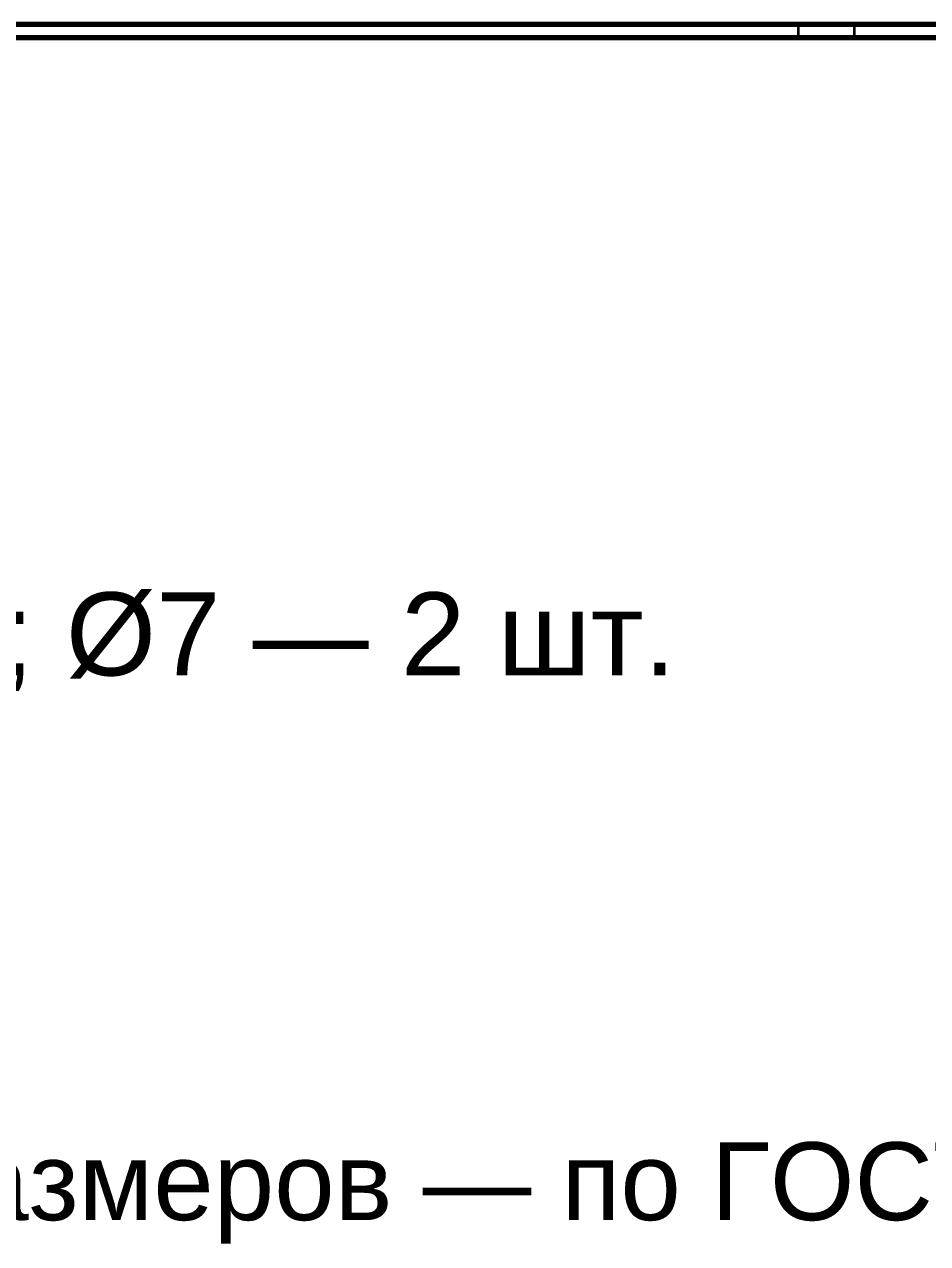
# Model space of a CAD drawing. Header units: millimetres. Extents: x 0 to 420, y 0 to 297.
# Drawn here: x 109.9 to 144.72, y 51.1 to 98.1 of the extents above; entities that cross this region are included whole.
import ezdxf

# ---------------------------------------------------------------- set-up
doc = ezdxf.new("R2010")
doc.units = ezdxf.units.MM
doc.linetypes.add('DASHED', pattern=[1.524, 1.27, -0.254])
doc.styles.add('GOST', font='Arial')

msp = doc.modelspace()

# ---------------------------------------------------------------- linework, layer by layer
at = {"color": 1, "lineweight": 70}
for p, q in [((365.094, 98.1), (65, 98.1)), ((65, 97.6), (365.094, 97.6))]:
    msp.add_line(p, q, dxfattribs=at)
at = {"color": 5, "linetype": 'DASHED', "lineweight": 35}
for p, q in [((139.747, 98.1), (65, 98.1)), ((110.533, 98.1), (110.527, 98.1)), ((110.527, 98.1), (110.528, 98.1)), ((110.528, 98.1), (110.533, 98.1)), ((110.554, 98.1), (110.533, 98.1)), ((110.533, 98.1), (110.541, 98.1)), ((110.541, 98.1), (110.552, 98.1)), ((110.552, 98.1), (110.567, 98.1)), ((110.587, 98.1), (110.554, 98.1)), ((110.567, 98.1), (110.584, 98.1)), ((110.584, 98.1), (110.604, 98.1)), ((110.633, 98.1), (110.587, 98.1)), ((110.604, 98.1), (110.627, 98.1)), ((110.627, 98.1), (110.653, 98.1)), ((110.689, 98.1), (110.633, 98.1)), ((110.653, 98.1), (110.682, 98.1)), ((110.682, 98.1), (110.712, 98.1)), ((110.756, 98.1), (110.689, 98.1)), ((110.712, 98.1), (110.746, 98.1)), ((110.746, 98.1), (110.781, 98.1)), ((110.831, 98.1), (110.756, 98.1)), ((110.781, 98.1), (110.818, 98.1)), ((110.818, 98.1), (111.846, 98.1)), ((110.913, 98.1), (110.831, 98.1)), ((111, 98.1), (110.913, 98.1)), ((111.089, 98.1), (111, 98.1)), ((111.18, 98.1), (111.089, 98.1)), ((111.269, 98.1), (111.18, 98.1)), ((111.355, 98.1), (111.269, 98.1)), ((111.436, 98.1), (111.355, 98.1)), ((112.464, 98.1), (111.436, 98.1)), ((111.846, 98.1), (111.927, 98.1)), ((111.927, 98.1), (112.013, 98.1)), ((112.013, 98.1), (112.102, 98.1)), ((112.102, 98.1), (112.193, 98.1)), ((112.193, 98.1), (112.282, 98.1)), ((112.282, 98.1), (112.369, 98.1)), ((112.369, 98.1), (112.451, 98.1)), ((112.451, 98.1), (112.526, 98.1)), ((112.501, 98.1), (112.464, 98.1)), ((112.536, 98.1), (112.501, 98.1)), ((112.526, 98.1), (112.592, 98.1)), ((112.569, 98.1), (112.536, 98.1)), ((112.6, 98.1), (112.569, 98.1)), ((112.592, 98.1), (112.649, 98.1)), ((112.628, 98.1), (112.6, 98.1)), ((112.654, 98.1), (112.628, 98.1)), ((112.649, 98.1), (112.695, 98.1)), ((112.677, 98.1), (112.654, 98.1)), ((112.698, 98.1), (112.677, 98.1)), ((112.695, 98.1), (112.728, 98.1)), ((112.715, 98.1), (112.698, 98.1)), ((112.729, 98.1), (112.715, 98.1)), ((112.728, 98.1), (112.748, 98.1)), ((112.741, 98.1), (112.729, 98.1)), ((112.749, 98.1), (112.741, 98.1)), ((112.748, 98.1), (112.755, 98.1)), ((112.754, 98.1), (112.749, 98.1)), ((112.755, 98.1), (112.754, 98.1)), ((117.229, 98.1), (117.222, 98.1)), ((117.222, 98.1), (117.224, 98.1)), ((117.224, 98.1), (117.229, 98.1)), ((117.249, 98.1), (117.229, 98.1)), ((117.229, 98.1), (117.237, 98.1)), ((117.237, 98.1), (117.248, 98.1)), ((117.248, 98.1), (117.262, 98.1)), ((117.282, 98.1), (117.249, 98.1)), ((117.262, 98.1), (117.28, 98.1)), ((117.28, 98.1), (117.3, 98.1)), ((117.328, 98.1), (117.282, 98.1)), ((117.3, 98.1), (117.323, 98.1)), ((117.323, 98.1), (117.349, 98.1)), ((117.385, 98.1), (117.328, 98.1)), ((117.349, 98.1), (117.377, 98.1)), ((117.377, 98.1), (117.408, 98.1)), ((117.451, 98.1), (117.385, 98.1)), ((117.408, 98.1), (117.441, 98.1)), ((117.441, 98.1), (117.476, 98.1)), ((117.527, 98.1), (117.451, 98.1)), ((117.476, 98.1), (117.513, 98.1)), ((117.513, 98.1), (118.542, 98.1)), ((117.608, 98.1), (117.527, 98.1)), ((117.695, 98.1), (117.608, 98.1)), ((117.785, 98.1), (117.695, 98.1)), ((117.875, 98.1), (117.785, 98.1)), ((117.964, 98.1), (117.875, 98.1)), ((118.05, 98.1), (117.964, 98.1)), ((118.131, 98.1), (118.05, 98.1)), ((119.16, 98.1), (118.131, 98.1)), ((118.542, 98.1), (118.622, 98.1)), ((118.622, 98.1), (118.708, 98.1)), ((118.708, 98.1), (118.798, 98.1)), ((118.798, 98.1), (118.888, 98.1)), ((118.888, 98.1), (118.978, 98.1)), ((118.978, 98.1), (119.064, 98.1)), ((119.064, 98.1), (119.146, 98.1)), ((119.146, 98.1), (119.221, 98.1)), ((119.197, 98.1), (119.16, 98.1)), ((119.232, 98.1), (119.197, 98.1)), ((119.221, 98.1), (119.288, 98.1)), ((119.265, 98.1), (119.232, 98.1)), ((119.296, 98.1), (119.265, 98.1)), ((119.288, 98.1), (119.345, 98.1)), ((119.324, 98.1), (119.296, 98.1)), ((119.35, 98.1), (119.324, 98.1)), ((119.345, 98.1), (119.39, 98.1)), ((119.373, 98.1), (119.35, 98.1)), ((119.393, 98.1), (119.373, 98.1)), ((119.39, 98.1), (119.424, 98.1)), ((119.411, 98.1), (119.393, 98.1)), ((119.425, 98.1), (119.411, 98.1)), ((119.424, 98.1), (119.444, 98.1)), ((119.436, 98.1), (119.425, 98.1)), ((119.444, 98.1), (119.436, 98.1)), ((119.444, 98.1), (119.451, 98.1)), ((119.449, 98.1), (119.444, 98.1)), ((119.451, 98.1), (119.449, 98.1)), ((123.924, 98.1), (123.918, 98.1)), ((123.918, 98.1), (123.919, 98.1)), ((123.919, 98.1), (123.924, 98.1)), ((123.945, 98.1), (123.924, 98.1)), ((123.924, 98.1), (123.932, 98.1)), ((123.932, 98.1), (123.943, 98.1)), ((123.943, 98.1), (123.958, 98.1)), ((123.978, 98.1), (123.945, 98.1)), ((123.958, 98.1), (123.975, 98.1)), ((123.975, 98.1), (123.995, 98.1)), ((124.024, 98.1), (123.978, 98.1)), ((123.995, 98.1), (124.018, 98.1)), ((124.018, 98.1), (124.044, 98.1)), ((124.08, 98.1), (124.024, 98.1)), ((124.044, 98.1), (124.073, 98.1)), ((124.073, 98.1), (124.103, 98.1)), ((124.147, 98.1), (124.08, 98.1)), ((124.103, 98.1), (124.136, 98.1)), ((124.136, 98.1), (124.172, 98.1)), ((124.222, 98.1), (124.147, 98.1)), ((124.172, 98.1), (124.209, 98.1)), ((124.209, 98.1), (125.237, 98.1)), ((124.304, 98.1), (124.222, 98.1)), ((124.391, 98.1), (124.304, 98.1)), ((124.48, 98.1), (124.391, 98.1)), ((124.571, 98.1), (124.48, 98.1)), ((124.66, 98.1), (124.571, 98.1)), ((124.746, 98.1), (124.66, 98.1)), ((124.827, 98.1), (124.746, 98.1)), ((125.855, 98.1), (124.827, 98.1)), ((125.237, 98.1), (125.318, 98.1)), ((125.318, 98.1), (125.404, 98.1)), ((125.404, 98.1), (125.493, 98.1)), ((125.493, 98.1), (125.584, 98.1)), ((125.584, 98.1), (125.673, 98.1)), ((125.673, 98.1), (125.76, 98.1)), ((125.76, 98.1), (125.842, 98.1)), ((125.842, 98.1), (125.917, 98.1)), ((125.892, 98.1), (125.855, 98.1)), ((125.927, 98.1), (125.892, 98.1)), ((125.917, 98.1), (125.983, 98.1)), ((125.96, 98.1), (125.927, 98.1)), ((125.991, 98.1), (125.96, 98.1)), ((125.983, 98.1), (126.04, 98.1)), ((126.019, 98.1), (125.991, 98.1)), ((126.045, 98.1), (126.019, 98.1)), ((126.04, 98.1), (126.086, 98.1)), ((126.068, 98.1), (126.045, 98.1)), ((126.089, 98.1), (126.068, 98.1)), ((126.086, 98.1), (126.119, 98.1)), ((126.106, 98.1), (126.089, 98.1)), ((126.12, 98.1), (126.106, 98.1)), ((126.119, 98.1), (126.139, 98.1)), ((126.132, 98.1), (126.12, 98.1)), ((126.14, 98.1), (126.132, 98.1)), ((126.139, 98.1), (126.146, 98.1)), ((126.145, 98.1), (126.14, 98.1)), ((126.146, 98.1), (126.145, 98.1)), ((132.68, 98.1), (132.673, 98.1)), ((132.673, 98.1), (132.675, 98.1)), ((132.675, 98.1), (132.68, 98.1)), ((132.7, 98.1), (132.68, 98.1)), ((132.68, 98.1), (132.688, 98.1)), ((132.688, 98.1), (132.699, 98.1)), ((132.699, 98.1), (132.713, 98.1)), ((132.734, 98.1), (132.7, 98.1)), ((132.713, 98.1), (132.731, 98.1)), ((132.731, 98.1), (132.751, 98.1)), ((132.779, 98.1), (132.734, 98.1)), ((132.751, 98.1), (132.774, 98.1)), ((132.774, 98.1), (132.8, 98.1)), ((132.836, 98.1), (132.779, 98.1)), ((132.8, 98.1), (132.828, 98.1)), ((132.828, 98.1), (132.859, 98.1)), ((132.903, 98.1), (132.836, 98.1)), ((132.859, 98.1), (132.892, 98.1)), ((132.892, 98.1), (132.927, 98.1)), ((132.978, 98.1), (132.903, 98.1)), ((132.927, 98.1), (132.964, 98.1)), ((132.964, 98.1), (133.993, 98.1)), ((133.06, 98.1), (132.978, 98.1)), ((133.146, 98.1), (133.06, 98.1)), ((133.236, 98.1), (133.146, 98.1)), ((133.326, 98.1), (133.236, 98.1)), ((133.415, 98.1), (133.326, 98.1)), ((133.501, 98.1), (133.415, 98.1)), ((133.582, 98.1), (133.501, 98.1)), ((134.611, 98.1), (133.582, 98.1)), ((133.993, 98.1), (134.074, 98.1)), ((134.074, 98.1), (134.16, 98.1)), ((134.16, 98.1), (134.249, 98.1)), ((134.249, 98.1), (134.339, 98.1)), ((134.339, 98.1), (134.429, 98.1)), ((134.429, 98.1), (134.515, 98.1)), ((134.515, 98.1), (134.597, 98.1)), ((134.597, 98.1), (134.672, 98.1)), ((134.648, 98.1), (134.611, 98.1)), ((134.683, 98.1), (134.648, 98.1)), ((134.672, 98.1), (134.739, 98.1)), ((134.716, 98.1), (134.683, 98.1)), ((134.747, 98.1), (134.716, 98.1)), ((134.739, 98.1), (134.796, 98.1)), ((134.775, 98.1), (134.747, 98.1)), ((134.801, 98.1), (134.775, 98.1)), ((134.796, 98.1), (134.841, 98.1)), ((134.824, 98.1), (134.801, 98.1)), ((134.844, 98.1), (134.824, 98.1)), ((134.841, 98.1), (134.875, 98.1)), ((134.862, 98.1), (134.844, 98.1)), ((134.876, 98.1), (134.862, 98.1)), ((134.875, 98.1), (134.895, 98.1)), ((134.887, 98.1), (134.876, 98.1)), ((134.895, 98.1), (134.887, 98.1)), ((134.895, 98.1), (134.902, 98.1)), ((134.9, 98.1), (134.895, 98.1)), ((134.902, 98.1), (134.9, 98.1)), ((139.376, 98.1), (139.369, 98.1)), ((139.369, 98.1), (139.37, 98.1)), ((139.37, 98.1), (139.375, 98.1)), ((139.375, 98.1), (139.383, 98.1)), ((139.396, 98.1), (139.376, 98.1)), ((139.383, 98.1), (139.394, 98.1)), ((139.394, 98.1), (139.409, 98.1)), ((139.429, 98.1), (139.396, 98.1)), ((139.409, 98.1), (139.426, 98.1)), ((139.426, 98.1), (139.446, 98.1)), ((139.475, 98.1), (139.429, 98.1)), ((139.446, 98.1), (139.47, 98.1)), ((139.47, 98.1), (139.495, 98.1)), ((139.531, 98.1), (139.475, 98.1)), ((139.495, 98.1), (139.524, 98.1)), ((139.524, 98.1), (139.555, 98.1)), ((139.598, 98.1), (139.531, 98.1)), ((139.555, 98.1), (139.588, 98.1)), ((139.588, 98.1), (139.623, 98.1)), ((139.673, 98.1), (139.598, 98.1)), ((139.623, 98.1), (139.66, 98.1)), ((139.66, 98.1), (140.688, 98.1)), ((139.755, 98.1), (139.673, 98.1)), ((157.547, 98.1), (139.747, 98.1)), ((139.747, 97.6), (139.747, 98.1)), ((139.747, 97.6), (139.747, 98.1)), ((139.842, 98.1), (139.755, 98.1)), ((139.931, 98.1), (139.842, 98.1)), ((140.022, 98.1), (139.931, 98.1)), ((140.111, 98.1), (140.022, 98.1)), ((140.197, 98.1), (140.111, 98.1)), ((140.278, 98.1), (140.197, 98.1)), ((141.306, 98.1), (140.278, 98.1)), ((140.688, 98.1), (140.769, 98.1)), ((140.769, 98.1), (140.855, 98.1)), ((140.855, 98.1), (140.944, 98.1)), ((140.944, 98.1), (141.035, 98.1)), ((141.035, 98.1), (141.124, 98.1)), ((141.124, 98.1), (141.211, 98.1)), ((141.211, 98.1), (141.293, 98.1)), ((141.293, 98.1), (141.368, 98.1)), ((141.343, 98.1), (141.306, 98.1)), ((141.378, 98.1), (141.343, 98.1)), ((141.368, 98.1), (141.435, 98.1)), ((141.411, 98.1), (141.378, 98.1)), ((141.442, 98.1), (141.411, 98.1)), ((141.435, 98.1), (141.491, 98.1)), ((141.471, 98.1), (141.442, 98.1)), ((141.496, 98.1), (141.471, 98.1)), ((141.491, 98.1), (141.537, 98.1)), ((141.52, 98.1), (141.496, 98.1)), ((141.54, 98.1), (141.52, 98.1)), ((141.537, 98.1), (141.57, 98.1)), ((141.557, 98.1), (141.54, 98.1)), ((141.551, 98.1), (141.547, 98.1)), ((141.547, 98.1), (141.551, 98.1)), ((141.562, 98.1), (141.551, 98.1)), ((141.551, 98.1), (141.562, 98.1)), ((141.572, 98.1), (141.557, 98.1)), ((141.581, 98.1), (141.562, 98.1)), ((141.562, 98.1), (141.581, 98.1)), ((141.57, 98.1), (141.59, 98.1)), ((141.583, 98.1), (141.572, 98.1)), ((141.606, 98.1), (141.581, 98.1)), ((141.581, 98.1), (141.606, 98.1)), ((141.591, 98.1), (141.583, 98.1)), ((141.59, 98.1), (141.597, 98.1)), ((141.596, 98.1), (141.591, 98.1)), ((141.597, 98.1), (141.596, 98.1)), ((141.639, 98.1), (141.606, 98.1)), ((141.606, 98.1), (141.639, 98.1)), ((141.678, 98.1), (141.639, 98.1)), ((141.639, 98.1), (141.678, 98.1)), ((141.723, 98.1), (141.678, 98.1)), ((141.678, 98.1), (141.723, 98.1)), ((141.773, 98.1), (141.723, 98.1)), ((141.723, 98.1), (141.773, 98.1)), ((141.828, 98.1), (141.773, 98.1)), ((141.773, 98.1), (141.828, 98.1)), ((141.887, 98.1), (141.828, 98.1)), ((141.828, 98.1), (141.887, 98.1)), ((141.949, 98.1), (141.887, 98.1)), ((141.887, 98.1), (141.949, 98.1)), ((141.897, 98.1), (141.897, 97.6)), ((141.897, 98.1), (141.913, 98.1)), ((141.913, 98.1), (141.897, 98.1)), ((141.897, 98.1), (141.897, 97.6)), ((141.897, 98.1), (141.913, 98.1)), ((141.913, 98.1), (141.897, 98.1)), ((141.897, 98.1), (141.897, 97.6)), ((141.897, 98.1), (141.913, 98.1)), ((141.913, 98.1), (141.897, 98.1)), ((141.897, 98.1), (141.897, 97.6)), ((141.897, 98.1), (141.913, 98.1)), ((141.913, 98.1), (141.897, 98.1)), ((141.897, 98.1), (141.897, 97.6)), ((141.897, 98.1), (141.913, 98.1)), ((141.913, 98.1), (141.897, 98.1)), ((141.897, 98.1), (141.897, 97.6)), ((141.897, 98.1), (141.913, 98.1)), ((141.913, 98.1), (141.897, 98.1)), ((141.913, 98.1), (141.961, 98.1)), ((141.961, 98.1), (141.913, 98.1)), ((141.913, 98.1), (141.961, 98.1)), ((141.961, 98.1), (141.913, 98.1)), ((141.913, 98.1), (141.961, 98.1)), ((141.961, 98.1), (141.913, 98.1)), ((141.913, 98.1), (141.961, 98.1)), ((141.961, 98.1), (141.913, 98.1)), ((141.913, 98.1), (141.961, 98.1)), ((141.961, 98.1), (141.913, 98.1)), ((141.913, 98.1), (141.961, 98.1)), ((141.961, 98.1), (141.913, 98.1)), ((142.014, 98.1), (141.949, 98.1)), ((141.949, 98.1), (142.014, 98.1)), ((141.961, 98.1), (142.039, 98.1)), ((142.039, 98.1), (141.961, 98.1)), ((141.961, 98.1), (142.039, 98.1)), ((142.039, 98.1), (141.961, 98.1)), ((141.961, 98.1), (142.039, 98.1)), ((142.039, 98.1), (141.961, 98.1)), ((141.961, 98.1), (142.039, 98.1)), ((142.039, 98.1), (141.961, 98.1)), ((141.961, 98.1), (142.039, 98.1)), ((142.039, 98.1), (141.961, 98.1)), ((141.961, 98.1), (142.039, 98.1)), ((142.039, 98.1), (141.961, 98.1)), ((142.08, 98.1), (142.014, 98.1)), ((142.014, 98.1), (142.08, 98.1)), ((142.039, 98.1), (142.142, 98.1)), ((142.142, 98.1), (142.039, 98.1)), ((142.039, 98.1), (142.142, 98.1)), ((142.142, 98.1), (142.039, 98.1)), ((142.039, 98.1), (142.142, 98.1)), ((142.142, 98.1), (142.039, 98.1)), ((142.039, 98.1), (142.142, 98.1)), ((142.142, 98.1), (142.039, 98.1)), ((142.039, 98.1), (142.142, 98.1)), ((142.142, 98.1), (142.039, 98.1)), ((142.039, 98.1), (142.142, 98.1)), ((142.142, 98.1), (142.039, 98.1)), ((142.147, 98.1), (142.08, 98.1)), ((142.08, 98.1), (142.147, 98.1)), ((142.142, 98.1), (142.265, 98.1)), ((142.265, 98.1), (142.142, 98.1)), ((142.142, 98.1), (142.265, 98.1)), ((142.265, 98.1), (142.142, 98.1)), ((142.142, 98.1), (142.265, 98.1)), ((142.265, 98.1), (142.142, 98.1)), ((142.142, 98.1), (142.265, 98.1)), ((142.265, 98.1), (142.142, 98.1)), ((142.142, 98.1), (142.265, 98.1)), ((142.265, 98.1), (142.142, 98.1)), ((142.142, 98.1), (142.265, 98.1)), ((142.265, 98.1), (142.142, 98.1)), ((142.147, 98.1), (143.347, 98.1)), ((143.347, 98.1), (142.147, 98.1)), ((142.265, 98.1), (142.402, 98.1)), ((142.402, 98.1), (142.265, 98.1)), ((142.265, 98.1), (142.402, 98.1)), ((142.402, 98.1), (142.265, 98.1)), ((142.265, 98.1), (142.402, 98.1)), ((142.402, 98.1), (142.265, 98.1)), ((142.265, 98.1), (142.402, 98.1)), ((142.402, 98.1), (142.265, 98.1)), ((142.265, 98.1), (142.402, 98.1)), ((142.402, 98.1), (142.265, 98.1)), ((142.265, 98.1), (142.402, 98.1)), ((142.402, 98.1), (142.265, 98.1)), ((142.402, 98.1), (142.547, 98.1)), ((142.547, 98.1), (142.402, 98.1)), ((142.402, 98.1), (142.547, 98.1)), ((142.547, 98.1), (142.402, 98.1)), ((142.402, 98.1), (142.547, 98.1)), ((142.547, 98.1), (142.402, 98.1)), ((142.402, 98.1), (142.547, 98.1)), ((142.547, 98.1), (142.402, 98.1)), ((142.402, 98.1), (142.547, 98.1)), ((142.547, 98.1), (142.402, 98.1)), ((142.402, 98.1), (142.547, 98.1)), ((142.547, 98.1), (142.402, 98.1)), ((142.547, 98.1), (142.692, 98.1)), ((142.692, 98.1), (142.547, 98.1)), ((142.547, 98.1), (142.692, 98.1)), ((142.692, 98.1), (142.547, 98.1)), ((142.547, 98.1), (142.692, 98.1)), ((142.692, 98.1), (142.547, 98.1)), ((142.547, 98.1), (142.692, 98.1)), ((142.692, 98.1), (142.547, 98.1)), ((142.547, 98.1), (142.692, 98.1)), ((142.692, 98.1), (142.547, 98.1)), ((142.547, 98.1), (142.692, 98.1)), ((142.692, 98.1), (142.547, 98.1)), ((142.692, 98.1), (142.829, 98.1)), ((142.829, 98.1), (142.692, 98.1)), ((142.692, 98.1), (142.829, 98.1)), ((142.829, 98.1), (142.692, 98.1)), ((142.692, 98.1), (142.829, 98.1)), ((142.829, 98.1), (142.692, 98.1)), ((142.692, 98.1), (142.829, 98.1)), ((142.829, 98.1), (142.692, 98.1)), ((142.692, 98.1), (142.829, 98.1)), ((142.829, 98.1), (142.692, 98.1)), ((142.692, 98.1), (142.829, 98.1)), ((142.829, 98.1), (142.692, 98.1)), ((142.829, 98.1), (142.952, 98.1)), ((142.952, 98.1), (142.829, 98.1)), ((142.829, 98.1), (142.952, 98.1)), ((142.952, 98.1), (142.829, 98.1)), ((142.829, 98.1), (142.952, 98.1)), ((142.952, 98.1), (142.829, 98.1)), ((142.829, 98.1), (142.952, 98.1)), ((142.952, 98.1), (142.829, 98.1)), ((142.829, 98.1), (142.952, 98.1)), ((142.952, 98.1), (142.829, 98.1)), ((142.829, 98.1), (142.952, 98.1)), ((142.952, 98.1), (142.829, 98.1)), ((142.952, 98.1), (143.055, 98.1)), ((143.055, 98.1), (142.952, 98.1)), ((142.952, 98.1), (143.055, 98.1)), ((143.055, 98.1), (142.952, 98.1)), ((142.952, 98.1), (143.055, 98.1)), ((143.055, 98.1), (142.952, 98.1)), ((142.952, 98.1), (143.055, 98.1)), ((143.055, 98.1), (142.952, 98.1)), ((142.952, 98.1), (143.055, 98.1)), ((143.055, 98.1), (142.952, 98.1)), ((142.952, 98.1), (143.055, 98.1)), ((143.055, 98.1), (142.952, 98.1)), ((143.055, 98.1), (143.133, 98.1)), ((143.133, 98.1), (143.055, 98.1)), ((143.055, 98.1), (143.133, 98.1)), ((143.133, 98.1), (143.055, 98.1)), ((143.055, 98.1), (143.133, 98.1)), ((143.133, 98.1), (143.055, 98.1)), ((143.055, 98.1), (143.133, 98.1)), ((143.133, 98.1), (143.055, 98.1)), ((143.055, 98.1), (143.133, 98.1)), ((143.133, 98.1), (143.055, 98.1)), ((143.055, 98.1), (143.133, 98.1)), ((143.133, 98.1), (143.055, 98.1)), ((143.133, 98.1), (143.181, 98.1)), ((143.181, 98.1), (143.133, 98.1)), ((143.133, 98.1), (143.181, 98.1)), ((143.181, 98.1), (143.133, 98.1)), ((143.133, 98.1), (143.181, 98.1)), ((143.181, 98.1), (143.133, 98.1)), ((143.133, 98.1), (143.181, 98.1)), ((143.181, 98.1), (143.133, 98.1)), ((143.133, 98.1), (143.181, 98.1)), ((143.181, 98.1), (143.133, 98.1)), ((143.133, 98.1), (143.181, 98.1)), ((143.181, 98.1), (143.133, 98.1)), ((143.181, 98.1), (143.197, 98.1)), ((143.197, 98.1), (143.181, 98.1)), ((143.181, 98.1), (143.197, 98.1)), ((143.197, 98.1), (143.181, 98.1)), ((143.181, 98.1), (143.197, 98.1)), ((143.197, 98.1), (143.181, 98.1)), ((143.181, 98.1), (143.197, 98.1)), ((143.197, 98.1), (143.181, 98.1)), ((143.181, 98.1), (143.197, 98.1)), ((143.197, 98.1), (143.181, 98.1)), ((143.181, 98.1), (143.197, 98.1)), ((143.197, 98.1), (143.181, 98.1)), ((143.347, 98.1), (143.414, 98.1)), ((143.414, 98.1), (143.347, 98.1)), ((143.414, 98.1), (143.481, 98.1)), ((143.481, 98.1), (143.414, 98.1)), ((143.481, 98.1), (143.545, 98.1)), ((143.545, 98.1), (143.481, 98.1)), ((143.545, 98.1), (143.607, 98.1)), ((143.607, 98.1), (143.545, 98.1)), ((143.607, 98.1), (143.666, 98.1)), ((143.666, 98.1), (143.607, 98.1)), ((143.666, 98.1), (143.721, 98.1)), ((143.721, 98.1), (143.666, 98.1)), ((143.721, 98.1), (143.771, 98.1)), ((143.771, 98.1), (143.721, 98.1)), ((143.771, 98.1), (143.816, 98.1)), ((143.816, 98.1), (143.771, 98.1)), ((143.816, 98.1), (143.855, 98.1)), ((143.855, 98.1), (143.816, 98.1)), ((143.855, 98.1), (143.888, 98.1)), ((143.888, 98.1), (143.855, 98.1)), ((143.888, 98.1), (143.913, 98.1)), ((143.913, 98.1), (143.888, 98.1)), ((143.913, 98.1), (143.932, 98.1)), ((143.932, 98.1), (143.913, 98.1)), ((143.932, 98.1), (143.943, 98.1)), ((143.943, 98.1), (143.932, 98.1)), ((143.943, 98.1), (143.947, 98.1)), ((143.947, 98.1), (143.943, 98.1)), ((139.747, 97.6), (65, 97.6)), ((110.528, 97.6), (110.527, 97.6)), ((110.527, 97.6), (110.533, 97.6)), ((110.533, 97.6), (110.528, 97.6)), ((110.541, 97.6), (110.533, 97.6)), ((110.533, 97.6), (110.554, 97.6)), ((110.552, 97.6), (110.541, 97.6)), ((110.567, 97.6), (110.552, 97.6)), ((110.554, 97.6), (110.587, 97.6)), ((110.584, 97.6), (110.567, 97.6)), ((110.604, 97.6), (110.584, 97.6)), ((110.587, 97.6), (110.633, 97.6)), ((110.627, 97.6), (110.604, 97.6)), ((110.653, 97.6), (110.627, 97.6)), ((110.633, 97.6), (110.689, 97.6)), ((110.682, 97.6), (110.653, 97.6)), ((110.712, 97.6), (110.682, 97.6)), ((110.689, 97.6), (110.756, 97.6)), ((110.746, 97.6), (110.712, 97.6)), ((110.781, 97.6), (110.746, 97.6)), ((110.756, 97.6), (110.831, 97.6)), ((110.818, 97.6), (110.781, 97.6)), ((111.846, 97.6), (110.818, 97.6)), ((110.831, 97.6), (110.913, 97.6)), ((110.913, 97.6), (111, 97.6)), ((111, 97.6), (111.089, 97.6)), ((111.089, 97.6), (111.18, 97.6)), ((111.18, 97.6), (111.269, 97.6)), ((111.269, 97.6), (111.355, 97.6)), ((111.355, 97.6), (111.436, 97.6)), ((111.436, 97.6), (112.464, 97.6)), ((111.927, 97.6), (111.846, 97.6)), ((112.013, 97.6), (111.927, 97.6)), ((112.102, 97.6), (112.013, 97.6)), ((112.193, 97.6), (112.102, 97.6)), ((112.282, 97.6), (112.193, 97.6)), ((112.369, 97.6), (112.282, 97.6)), ((112.451, 97.6), (112.369, 97.6)), ((112.526, 97.6), (112.451, 97.6)), ((112.464, 97.6), (112.501, 97.6)), ((112.501, 97.6), (112.536, 97.6)), ((112.592, 97.6), (112.526, 97.6)), ((112.536, 97.6), (112.569, 97.6)), ((112.569, 97.6), (112.6, 97.6)), ((112.649, 97.6), (112.592, 97.6)), ((112.6, 97.6), (112.628, 97.6)), ((112.628, 97.6), (112.654, 97.6)), ((112.695, 97.6), (112.649, 97.6)), ((112.654, 97.6), (112.677, 97.6)), ((112.677, 97.6), (112.698, 97.6)), ((112.728, 97.6), (112.695, 97.6)), ((112.698, 97.6), (112.715, 97.6)), ((112.715, 97.6), (112.729, 97.6)), ((112.748, 97.6), (112.728, 97.6)), ((112.729, 97.6), (112.741, 97.6)), ((112.741, 97.6), (112.749, 97.6)), ((112.755, 97.6), (112.748, 97.6)), ((112.749, 97.6), (112.754, 97.6)), ((112.754, 97.6), (112.755, 97.6)), ((117.224, 97.6), (117.222, 97.6)), ((117.222, 97.6), (117.229, 97.6)), ((117.229, 97.6), (117.224, 97.6)), ((117.237, 97.6), (117.229, 97.6)), ((117.229, 97.6), (117.249, 97.6)), ((117.248, 97.6), (117.237, 97.6)), ((117.262, 97.6), (117.248, 97.6)), ((117.249, 97.6), (117.282, 97.6)), ((117.28, 97.6), (117.262, 97.6)), ((117.3, 97.6), (117.28, 97.6)), ((117.282, 97.6), (117.328, 97.6)), ((117.323, 97.6), (117.3, 97.6)), ((117.349, 97.6), (117.323, 97.6)), ((117.328, 97.6), (117.385, 97.6)), ((117.377, 97.6), (117.349, 97.6)), ((117.408, 97.6), (117.377, 97.6)), ((117.385, 97.6), (117.451, 97.6)), ((117.441, 97.6), (117.408, 97.6)), ((117.476, 97.6), (117.441, 97.6)), ((117.451, 97.6), (117.527, 97.6)), ((117.513, 97.6), (117.476, 97.6)), ((118.542, 97.6), (117.513, 97.6)), ((117.527, 97.6), (117.608, 97.6)), ((117.608, 97.6), (117.695, 97.6)), ((117.695, 97.6), (117.785, 97.6)), ((117.785, 97.6), (117.875, 97.6)), ((117.875, 97.6), (117.964, 97.6)), ((117.964, 97.6), (118.05, 97.6)), ((118.05, 97.6), (118.131, 97.6)), ((118.131, 97.6), (119.16, 97.6)), ((118.622, 97.6), (118.542, 97.6)), ((118.708, 97.6), (118.622, 97.6)), ((118.798, 97.6), (118.708, 97.6)), ((118.888, 97.6), (118.798, 97.6)), ((118.978, 97.6), (118.888, 97.6)), ((119.064, 97.6), (118.978, 97.6)), ((119.146, 97.6), (119.064, 97.6)), ((119.221, 97.6), (119.146, 97.6)), ((119.16, 97.6), (119.197, 97.6)), ((119.197, 97.6), (119.232, 97.6)), ((119.288, 97.6), (119.221, 97.6)), ((119.232, 97.6), (119.265, 97.6)), ((119.265, 97.6), (119.296, 97.6)), ((119.345, 97.6), (119.288, 97.6)), ((119.296, 97.6), (119.324, 97.6)), ((119.324, 97.6), (119.35, 97.6)), ((119.39, 97.6), (119.345, 97.6)), ((119.35, 97.6), (119.373, 97.6)), ((119.373, 97.6), (119.393, 97.6)), ((119.424, 97.6), (119.39, 97.6)), ((119.393, 97.6), (119.411, 97.6)), ((119.411, 97.6), (119.425, 97.6)), ((119.444, 97.6), (119.424, 97.6)), ((119.425, 97.6), (119.436, 97.6)), ((119.436, 97.6), (119.444, 97.6)), ((119.444, 97.6), (119.449, 97.6)), ((119.451, 97.6), (119.444, 97.6)), ((119.449, 97.6), (119.451, 97.6)), ((123.919, 97.6), (123.918, 97.6)), ((123.918, 97.6), (123.924, 97.6)), ((123.924, 97.6), (123.919, 97.6)), ((123.932, 97.6), (123.924, 97.6)), ((123.924, 97.6), (123.945, 97.6)), ((123.943, 97.6), (123.932, 97.6)), ((123.958, 97.6), (123.943, 97.6)), ((123.945, 97.6), (123.978, 97.6)), ((123.975, 97.6), (123.958, 97.6)), ((123.995, 97.6), (123.975, 97.6)), ((123.978, 97.6), (124.024, 97.6)), ((124.018, 97.6), (123.995, 97.6)), ((124.044, 97.6), (124.018, 97.6)), ((124.024, 97.6), (124.08, 97.6)), ((124.073, 97.6), (124.044, 97.6)), ((124.103, 97.6), (124.073, 97.6)), ((124.08, 97.6), (124.147, 97.6)), ((124.136, 97.6), (124.103, 97.6)), ((124.172, 97.6), (124.136, 97.6)), ((124.147, 97.6), (124.222, 97.6)), ((124.209, 97.6), (124.172, 97.6)), ((125.237, 97.6), (124.209, 97.6)), ((124.222, 97.6), (124.304, 97.6)), ((124.304, 97.6), (124.391, 97.6)), ((124.391, 97.6), (124.48, 97.6)), ((124.48, 97.6), (124.571, 97.6)), ((124.571, 97.6), (124.66, 97.6)), ((124.66, 97.6), (124.746, 97.6)), ((124.746, 97.6), (124.827, 97.6)), ((124.827, 97.6), (125.855, 97.6)), ((125.318, 97.6), (125.237, 97.6)), ((125.404, 97.6), (125.318, 97.6)), ((125.493, 97.6), (125.404, 97.6)), ((125.584, 97.6), (125.493, 97.6)), ((125.673, 97.6), (125.584, 97.6)), ((125.76, 97.6), (125.673, 97.6)), ((125.842, 97.6), (125.76, 97.6)), ((125.917, 97.6), (125.842, 97.6)), ((125.855, 97.6), (125.892, 97.6)), ((125.892, 97.6), (125.927, 97.6)), ((125.983, 97.6), (125.917, 97.6)), ((125.927, 97.6), (125.96, 97.6)), ((125.96, 97.6), (125.991, 97.6)), ((126.04, 97.6), (125.983, 97.6)), ((125.991, 97.6), (126.019, 97.6)), ((126.019, 97.6), (126.045, 97.6)), ((126.086, 97.6), (126.04, 97.6)), ((126.045, 97.6), (126.068, 97.6)), ((126.068, 97.6), (126.089, 97.6)), ((126.119, 97.6), (126.086, 97.6)), ((126.089, 97.6), (126.106, 97.6)), ((126.106, 97.6), (126.12, 97.6)), ((126.139, 97.6), (126.119, 97.6)), ((126.12, 97.6), (126.132, 97.6)), ((126.132, 97.6), (126.14, 97.6)), ((126.146, 97.6), (126.139, 97.6)), ((126.14, 97.6), (126.145, 97.6)), ((126.145, 97.6), (126.146, 97.6)), ((132.675, 97.6), (132.673, 97.6)), ((132.673, 97.6), (132.68, 97.6)), ((132.68, 97.6), (132.675, 97.6)), ((132.688, 97.6), (132.68, 97.6)), ((132.68, 97.6), (132.7, 97.6)), ((132.699, 97.6), (132.688, 97.6)), ((132.713, 97.6), (132.699, 97.6)), ((132.7, 97.6), (132.734, 97.6)), ((132.731, 97.6), (132.713, 97.6)), ((132.751, 97.6), (132.731, 97.6)), ((132.734, 97.6), (132.779, 97.6)), ((132.774, 97.6), (132.751, 97.6)), ((132.8, 97.6), (132.774, 97.6)), ((132.779, 97.6), (132.836, 97.6)), ((132.828, 97.6), (132.8, 97.6)), ((132.859, 97.6), (132.828, 97.6)), ((132.836, 97.6), (132.903, 97.6)), ((132.892, 97.6), (132.859, 97.6)), ((132.927, 97.6), (132.892, 97.6)), ((132.903, 97.6), (132.978, 97.6)), ((132.964, 97.6), (132.927, 97.6)), ((133.993, 97.6), (132.964, 97.6)), ((132.978, 97.6), (133.06, 97.6)), ((133.06, 97.6), (133.146, 97.6)), ((133.146, 97.6), (133.236, 97.6)), ((133.236, 97.6), (133.326, 97.6)), ((133.326, 97.6), (133.415, 97.6)), ((133.415, 97.6), (133.501, 97.6)), ((133.501, 97.6), (133.582, 97.6)), ((133.582, 97.6), (134.611, 97.6)), ((134.074, 97.6), (133.993, 97.6)), ((134.16, 97.6), (134.074, 97.6)), ((134.249, 97.6), (134.16, 97.6)), ((134.339, 97.6), (134.249, 97.6)), ((134.429, 97.6), (134.339, 97.6)), ((134.515, 97.6), (134.429, 97.6)), ((134.597, 97.6), (134.515, 97.6)), ((134.672, 97.6), (134.597, 97.6)), ((134.611, 97.6), (134.648, 97.6)), ((134.648, 97.6), (134.683, 97.6)), ((134.739, 97.6), (134.672, 97.6)), ((134.683, 97.6), (134.716, 97.6)), ((134.716, 97.6), (134.747, 97.6)), ((134.796, 97.6), (134.739, 97.6)), ((134.747, 97.6), (134.775, 97.6)), ((134.775, 97.6), (134.801, 97.6)), ((134.841, 97.6), (134.796, 97.6)), ((134.801, 97.6), (134.824, 97.6)), ((134.824, 97.6), (134.844, 97.6)), ((134.875, 97.6), (134.841, 97.6)), ((134.844, 97.6), (134.862, 97.6)), ((134.862, 97.6), (134.876, 97.6)), ((134.895, 97.6), (134.875, 97.6)), ((134.876, 97.6), (134.887, 97.6)), ((134.887, 97.6), (134.895, 97.6)), ((134.895, 97.6), (134.9, 97.6)), ((134.902, 97.6), (134.895, 97.6)), ((134.9, 97.6), (134.902, 97.6)), ((139.37, 97.6), (139.369, 97.6)), ((139.369, 97.6), (139.376, 97.6)), ((139.375, 97.6), (139.37, 97.6)), ((139.383, 97.6), (139.375, 97.6)), ((139.376, 97.6), (139.396, 97.6)), ((139.394, 97.6), (139.383, 97.6)), ((139.409, 97.6), (139.394, 97.6)), ((139.396, 97.6), (139.429, 97.6)), ((139.426, 97.6), (139.409, 97.6)), ((139.446, 97.6), (139.426, 97.6)), ((139.429, 97.6), (139.475, 97.6)), ((139.47, 97.6), (139.446, 97.6)), ((139.495, 97.6), (139.47, 97.6)), ((139.475, 97.6), (139.531, 97.6)), ((139.524, 97.6), (139.495, 97.6)), ((139.555, 97.6), (139.524, 97.6)), ((139.531, 97.6), (139.598, 97.6)), ((139.588, 97.6), (139.555, 97.6)), ((139.623, 97.6), (139.588, 97.6)), ((139.598, 97.6), (139.673, 97.6)), ((139.66, 97.6), (139.623, 97.6)), ((140.688, 97.6), (139.66, 97.6)), ((139.673, 97.6), (139.755, 97.6)), ((157.547, 97.6), (139.747, 97.6)), ((139.755, 97.6), (139.842, 97.6)), ((139.842, 97.6), (139.931, 97.6)), ((139.931, 97.6), (140.022, 97.6)), ((140.022, 97.6), (140.111, 97.6)), ((140.111, 97.6), (140.197, 97.6)), ((140.197, 97.6), (140.278, 97.6)), ((140.278, 97.6), (141.306, 97.6)), ((140.769, 97.6), (140.688, 97.6)), ((140.855, 97.6), (140.769, 97.6)), ((140.944, 97.6), (140.855, 97.6)), ((141.035, 97.6), (140.944, 97.6)), ((141.124, 97.6), (141.035, 97.6)), ((141.211, 97.6), (141.124, 97.6)), ((141.293, 97.6), (141.211, 97.6)), ((141.368, 97.6), (141.293, 97.6)), ((141.306, 97.6), (141.343, 97.6)), ((141.343, 97.6), (141.378, 97.6)), ((141.435, 97.6), (141.368, 97.6)), ((141.378, 97.6), (141.411, 97.6)), ((141.411, 97.6), (141.442, 97.6)), ((141.491, 97.6), (141.435, 97.6)), ((141.442, 97.6), (141.471, 97.6)), ((141.471, 97.6), (141.496, 97.6)), ((141.537, 97.6), (141.491, 97.6)), ((141.496, 97.6), (141.52, 97.6)), ((141.52, 97.6), (141.54, 97.6)), ((141.57, 97.6), (141.537, 97.6)), ((141.54, 97.6), (141.557, 97.6)), ((141.551, 97.6), (141.547, 97.6)), ((141.547, 97.6), (141.551, 97.6)), ((141.562, 97.6), (141.551, 97.6)), ((141.551, 97.6), (141.562, 97.6)), ((141.557, 97.6), (141.572, 97.6)), ((141.581, 97.6), (141.562, 97.6)), ((141.562, 97.6), (141.581, 97.6)), ((141.59, 97.6), (141.57, 97.6)), ((141.572, 97.6), (141.583, 97.6)), ((141.606, 97.6), (141.581, 97.6)), ((141.581, 97.6), (141.606, 97.6)), ((141.583, 97.6), (141.591, 97.6)), ((141.597, 97.6), (141.59, 97.6)), ((141.591, 97.6), (141.596, 97.6)), ((141.596, 97.6), (141.597, 97.6)), ((141.639, 97.6), (141.606, 97.6)), ((141.606, 97.6), (141.639, 97.6)), ((141.678, 97.6), (141.639, 97.6)), ((141.639, 97.6), (141.678, 97.6)), ((141.723, 97.6), (141.678, 97.6)), ((141.678, 97.6), (141.723, 97.6)), ((141.773, 97.6), (141.723, 97.6)), ((141.723, 97.6), (141.773, 97.6)), ((141.828, 97.6), (141.773, 97.6)), ((141.773, 97.6), (141.828, 97.6)), ((141.887, 97.6), (141.828, 97.6)), ((141.828, 97.6), (141.887, 97.6)), ((141.949, 97.6), (141.887, 97.6)), ((141.887, 97.6), (141.949, 97.6)), ((141.897, 97.6), (141.913, 97.6)), ((141.913, 97.6), (141.897, 97.6)), ((141.897, 97.6), (141.913, 97.6)), ((141.913, 97.6), (141.897, 97.6)), ((141.897, 97.6), (141.913, 97.6)), ((141.913, 97.6), (141.897, 97.6)), ((141.897, 97.6), (141.913, 97.6)), ((141.913, 97.6), (141.897, 97.6)), ((141.897, 97.6), (141.913, 97.6)), ((141.913, 97.6), (141.897, 97.6)), ((141.897, 97.6), (141.913, 97.6)), ((141.913, 97.6), (141.897, 97.6)), ((141.913, 97.6), (141.961, 97.6)), ((141.961, 97.6), (141.913, 97.6)), ((141.913, 97.6), (141.961, 97.6)), ((141.961, 97.6), (141.913, 97.6)), ((141.913, 97.6), (141.961, 97.6)), ((141.961, 97.6), (141.913, 97.6)), ((141.913, 97.6), (141.961, 97.6)), ((141.961, 97.6), (141.913, 97.6)), ((141.913, 97.6), (141.961, 97.6)), ((141.961, 97.6), (141.913, 97.6)), ((141.913, 97.6), (141.961, 97.6)), ((141.961, 97.6), (141.913, 97.6)), ((142.014, 97.6), (141.949, 97.6)), ((141.949, 97.6), (142.014, 97.6)), ((141.961, 97.6), (142.039, 97.6)), ((142.039, 97.6), (141.961, 97.6)), ((141.961, 97.6), (142.039, 97.6)), ((142.039, 97.6), (141.961, 97.6)), ((141.961, 97.6), (142.039, 97.6)), ((142.039, 97.6), (141.961, 97.6)), ((141.961, 97.6), (142.039, 97.6)), ((142.039, 97.6), (141.961, 97.6)), ((141.961, 97.6), (142.039, 97.6)), ((142.039, 97.6), (141.961, 97.6)), ((141.961, 97.6), (142.039, 97.6)), ((142.039, 97.6), (141.961, 97.6)), ((142.08, 97.6), (142.014, 97.6)), ((142.014, 97.6), (142.08, 97.6)), ((142.039, 97.6), (142.142, 97.6)), ((142.142, 97.6), (142.039, 97.6)), ((142.039, 97.6), (142.142, 97.6)), ((142.142, 97.6), (142.039, 97.6)), ((142.039, 97.6), (142.142, 97.6)), ((142.142, 97.6), (142.039, 97.6)), ((142.039, 97.6), (142.142, 97.6)), ((142.142, 97.6), (142.039, 97.6)), ((142.039, 97.6), (142.142, 97.6)), ((142.142, 97.6), (142.039, 97.6)), ((142.039, 97.6), (142.142, 97.6)), ((142.142, 97.6), (142.039, 97.6)), ((142.147, 97.6), (142.08, 97.6)), ((142.08, 97.6), (142.147, 97.6)), ((142.142, 97.6), (142.265, 97.6)), ((142.265, 97.6), (142.142, 97.6)), ((142.142, 97.6), (142.265, 97.6)), ((142.265, 97.6), (142.142, 97.6)), ((142.142, 97.6), (142.265, 97.6)), ((142.265, 97.6), (142.142, 97.6)), ((142.142, 97.6), (142.265, 97.6)), ((142.265, 97.6), (142.142, 97.6)), ((142.142, 97.6), (142.265, 97.6)), ((142.265, 97.6), (142.142, 97.6)), ((142.142, 97.6), (142.265, 97.6)), ((142.265, 97.6), (142.142, 97.6)), ((143.347, 97.6), (142.147, 97.6)), ((142.147, 97.6), (143.347, 97.6)), ((142.265, 97.6), (142.402, 97.6)), ((142.402, 97.6), (142.265, 97.6)), ((142.265, 97.6), (142.402, 97.6)), ((142.402, 97.6), (142.265, 97.6)), ((142.265, 97.6), (142.402, 97.6)), ((142.402, 97.6), (142.265, 97.6)), ((142.265, 97.6), (142.402, 97.6)), ((142.402, 97.6), (142.265, 97.6)), ((142.265, 97.6), (142.402, 97.6)), ((142.402, 97.6), (142.265, 97.6)), ((142.265, 97.6), (142.402, 97.6)), ((142.402, 97.6), (142.265, 97.6)), ((142.402, 97.6), (142.547, 97.6)), ((142.547, 97.6), (142.402, 97.6)), ((142.402, 97.6), (142.547, 97.6)), ((142.547, 97.6), (142.402, 97.6)), ((142.402, 97.6), (142.547, 97.6)), ((142.547, 97.6), (142.402, 97.6)), ((142.402, 97.6), (142.547, 97.6)), ((142.547, 97.6), (142.402, 97.6)), ((142.402, 97.6), (142.547, 97.6)), ((142.547, 97.6), (142.402, 97.6)), ((142.402, 97.6), (142.547, 97.6)), ((142.547, 97.6), (142.402, 97.6)), ((142.547, 97.6), (142.692, 97.6)), ((142.692, 97.6), (142.547, 97.6)), ((142.547, 97.6), (142.692, 97.6)), ((142.692, 97.6), (142.547, 97.6)), ((142.547, 97.6), (142.692, 97.6)), ((142.692, 97.6), (142.547, 97.6)), ((142.547, 97.6), (142.692, 97.6)), ((142.692, 97.6), (142.547, 97.6)), ((142.547, 97.6), (142.692, 97.6)), ((142.692, 97.6), (142.547, 97.6)), ((142.547, 97.6), (142.692, 97.6)), ((142.692, 97.6), (142.547, 97.6)), ((142.692, 97.6), (142.829, 97.6)), ((142.829, 97.6), (142.692, 97.6)), ((142.692, 97.6), (142.829, 97.6)), ((142.829, 97.6), (142.692, 97.6)), ((142.692, 97.6), (142.829, 97.6)), ((142.829, 97.6), (142.692, 97.6)), ((142.692, 97.6), (142.829, 97.6)), ((142.829, 97.6), (142.692, 97.6)), ((142.692, 97.6), (142.829, 97.6)), ((142.829, 97.6), (142.692, 97.6)), ((142.692, 97.6), (142.829, 97.6)), ((142.829, 97.6), (142.692, 97.6)), ((142.829, 97.6), (142.952, 97.6)), ((142.952, 97.6), (142.829, 97.6)), ((142.829, 97.6), (142.952, 97.6)), ((142.952, 97.6), (142.829, 97.6)), ((142.829, 97.6), (142.952, 97.6)), ((142.952, 97.6), (142.829, 97.6)), ((142.829, 97.6), (142.952, 97.6)), ((142.952, 97.6), (142.829, 97.6)), ((142.829, 97.6), (142.952, 97.6)), ((142.952, 97.6), (142.829, 97.6)), ((142.829, 97.6), (142.952, 97.6)), ((142.952, 97.6), (142.829, 97.6)), ((142.952, 97.6), (143.055, 97.6)), ((143.055, 97.6), (142.952, 97.6)), ((142.952, 97.6), (143.055, 97.6)), ((143.055, 97.6), (142.952, 97.6)), ((142.952, 97.6), (143.055, 97.6)), ((143.055, 97.6), (142.952, 97.6)), ((142.952, 97.6), (143.055, 97.6)), ((143.055, 97.6), (142.952, 97.6)), ((142.952, 97.6), (143.055, 97.6)), ((143.055, 97.6), (142.952, 97.6)), ((142.952, 97.6), (143.055, 97.6)), ((143.055, 97.6), (142.952, 97.6)), ((143.055, 97.6), (143.133, 97.6)), ((143.133, 97.6), (143.055, 97.6)), ((143.055, 97.6), (143.133, 97.6)), ((143.133, 97.6), (143.055, 97.6)), ((143.055, 97.6), (143.133, 97.6)), ((143.133, 97.6), (143.055, 97.6)), ((143.055, 97.6), (143.133, 97.6)), ((143.133, 97.6), (143.055, 97.6)), ((143.055, 97.6), (143.133, 97.6)), ((143.133, 97.6), (143.055, 97.6)), ((143.055, 97.6), (143.133, 97.6)), ((143.133, 97.6), (143.055, 97.6)), ((143.133, 97.6), (143.181, 97.6)), ((143.181, 97.6), (143.133, 97.6)), ((143.133, 97.6), (143.181, 97.6)), ((143.181, 97.6), (143.133, 97.6)), ((143.133, 97.6), (143.181, 97.6)), ((143.181, 97.6), (143.133, 97.6)), ((143.133, 97.6), (143.181, 97.6)), ((143.181, 97.6), (143.133, 97.6)), ((143.133, 97.6), (143.181, 97.6)), ((143.181, 97.6), (143.133, 97.6)), ((143.133, 97.6), (143.181, 97.6)), ((143.181, 97.6), (143.133, 97.6)), ((143.181, 97.6), (143.197, 97.6)), ((143.197, 97.6), (143.181, 97.6)), ((143.181, 97.6), (143.197, 97.6)), ((143.197, 97.6), (143.181, 97.6)), ((143.181, 97.6), (143.197, 97.6)), ((143.197, 97.6), (143.181, 97.6)), ((143.181, 97.6), (143.197, 97.6)), ((143.197, 97.6), (143.181, 97.6)), ((143.181, 97.6), (143.197, 97.6)), ((143.197, 97.6), (143.181, 97.6)), ((143.181, 97.6), (143.197, 97.6)), ((143.197, 97.6), (143.181, 97.6)), ((143.347, 97.6), (143.414, 97.6)), ((143.414, 97.6), (143.347, 97.6)), ((143.414, 97.6), (143.481, 97.6)), ((143.481, 97.6), (143.414, 97.6)), ((143.481, 97.6), (143.545, 97.6)), ((143.545, 97.6), (143.481, 97.6)), ((143.545, 97.6), (143.607, 97.6)), ((143.607, 97.6), (143.545, 97.6)), ((143.607, 97.6), (143.666, 97.6)), ((143.666, 97.6), (143.607, 97.6)), ((143.666, 97.6), (143.721, 97.6)), ((143.721, 97.6), (143.666, 97.6)), ((143.721, 97.6), (143.771, 97.6)), ((143.771, 97.6), (143.721, 97.6)), ((143.771, 97.6), (143.816, 97.6)), ((143.816, 97.6), (143.771, 97.6)), ((143.816, 97.6), (143.855, 97.6)), ((143.855, 97.6), (143.816, 97.6)), ((143.855, 97.6), (143.888, 97.6)), ((143.888, 97.6), (143.855, 97.6)), ((143.888, 97.6), (143.913, 97.6)), ((143.913, 97.6), (143.888, 97.6)), ((143.913, 97.6), (143.932, 97.6)), ((143.932, 97.6), (143.913, 97.6)), ((143.932, 97.6), (143.943, 97.6)), ((143.943, 97.6), (143.932, 97.6)), ((143.943, 97.6), (143.947, 97.6)), ((143.947, 97.6), (143.943, 97.6))]:
    msp.add_line(p, q, dxfattribs=at)

# ---------------------------------------------------------------- texts
at = {"color": 6, "style": 'GOST'}
msp.add_text('Отверстия: Ø13 — 12 шт.; Ø12 — 46 шт.; Ø7 — 2 шт.', height=3.2, dxfattribs=at).set_placement((25, 73))
at = {"color": 3, "style": 'GOST'}
msp.add_text('2. Неуказанные предельные отклонения размеров — по ГОСТ 25058-2016.', height=3, dxfattribs=at).set_placement((25, 52))

doc.saveas('drawing.dxf')
